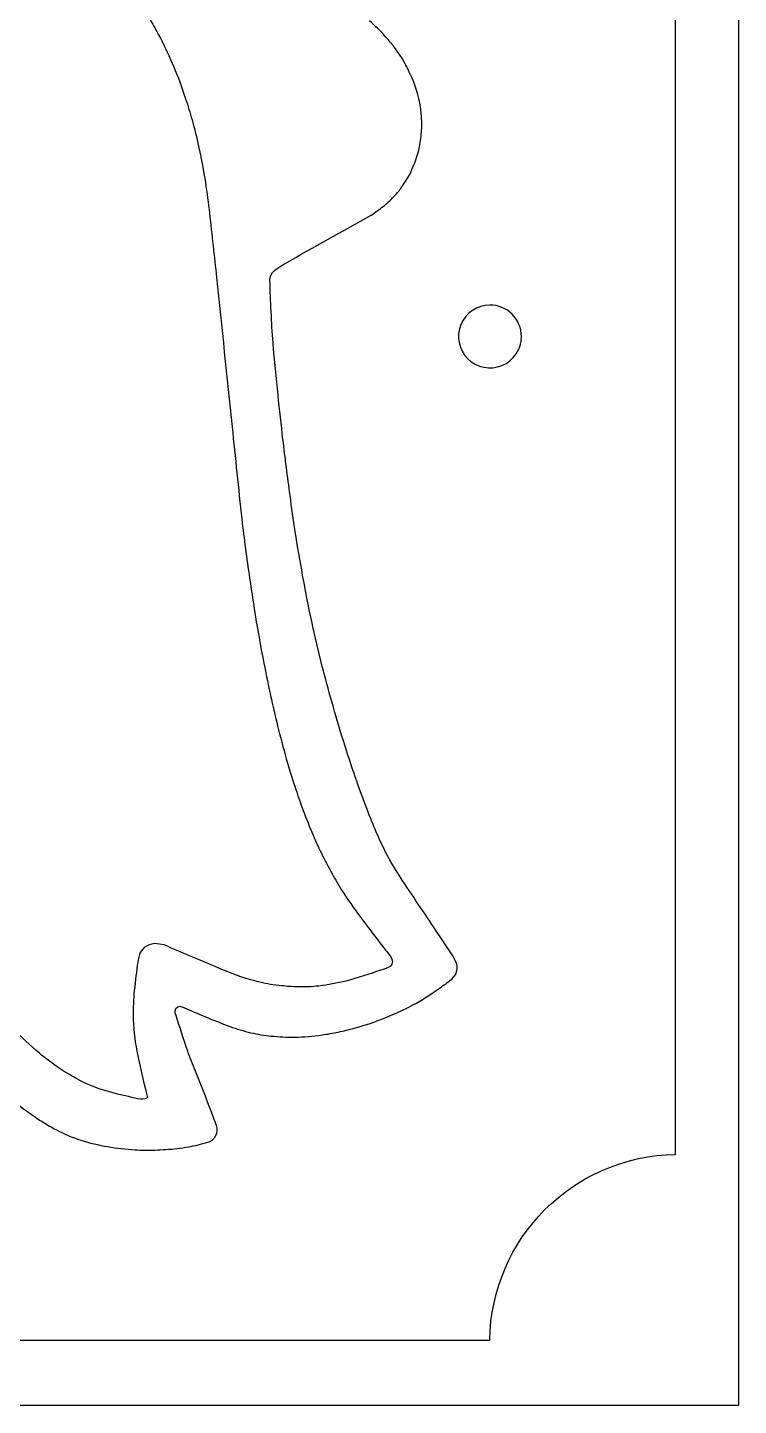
# Model space of a CAD drawing. Header units: millimetres. Extents: x 0 to 939, y 0 to 340.
# Drawn here: x 323.7 to 380.2, y 170 to 279.6 of the extents above; entities that cross this region are included whole.
import ezdxf

# ---------------------------------------------------------------- set-up
doc = ezdxf.new("R2010")
doc.units = ezdxf.units.MM
doc.layers.add('Ebene_1', color=7, linetype='CONTINUOUS')

msp = doc.modelspace()

# ---------------------------------------------------------------- linework, layer by layer
at = {"layer": 'Ebene_1', "color": 7}
for points in [[(0.199734, 339.8606), (380.199914, 339.8606), (380.199914, 170.01041), (0.199734, 170.01041)], [(360.43724, 257.53575)]]:
    msp.add_lwpolyline(points, close=True, dxfattribs=at)
for points in [[(375.19964, 189.9769), (375.19964, 319.670512)], [(20.37689, 175.2), (360.42276, 175.2)]]:
    msp.add_lwpolyline(points, dxfattribs=at)
for points in [[(333.08429, 280.759648), (333.33094, 280.371736), (333.56127, 279.97374), (333.79256, 279.57661)], [(333.79256, 279.57661), (334.18994, 278.85753), (334.55338, 278.12022), (334.89226, 277.3719)], [(352.11559, 278.904683), (351.72384, 279.347343), (351.29341, 279.753753), (350.85961, 280.154599)], [(353.6337, 276.840653), (353.20712, 277.582823), (352.69485, 278.274643), (352.11559, 278.904683)], [(334.89226, 277.3719), (335.25487, 276.58593), (335.59185, 275.78763), (335.88032, 274.97129)], [(354.1026, 275.893423), (353.96124, 276.216173), (353.80538, 276.532933), (353.6337, 276.840653)], [(354.90923, 273.287093), (354.77302, 274.190193), (354.48271, 275.064793), (354.1026, 275.893423)], [(335.88032, 274.97129), (336.03417, 274.55574), (336.17212, 274.13446), (336.30906, 273.71311)], [(336.30906, 273.71311), (336.48187, 273.16703), (336.65097, 272.61955), (336.80198, 272.06701)], [(355.00643, 272.169113), (354.99943, 272.543363), (354.96823, 272.917333), (354.90923, 273.287093)], [(336.80198, 272.06701), (336.98367, 271.399), (337.14041, 270.72447), (337.29523, 270.04985)], [(354.97613, 271.101013), (355.00893, 271.455983), (355.01603, 271.812863), (355.00643, 272.169113)], [(354.76841, 269.830563), (354.86311, 270.249273), (354.9325, 270.673953), (354.97613, 271.101013)], [(337.29523, 270.04985), (337.49267, 269.1339), (337.65332, 268.21046), (337.80573, 267.28611)], [(354.05843, 267.919963), (354.32759, 268.543623), (354.61763, 269.164903), (354.76841, 269.830563)], [(353.33665, 266.815043), (353.5906, 267.174423), (353.83211, 267.542543), (354.05843, 267.919963)], [(337.80573, 267.28611), (337.92503, 266.46899), (338.04381, 265.65162), (338.13181, 264.8304)], [(352.76625, 266.132053), (352.96888, 266.349443), (353.17716, 266.562633), (353.33665, 266.815043)], [(351.00179, 264.697313), (351.32636, 264.904823), (351.63508, 265.135293), (351.93685, 265.374433)], [(351.93685, 265.374433), (352.23919, 265.597013), (352.51559, 265.852763), (352.76625, 266.132053)], [(338.13181, 264.8304), (338.32881, 263.13215), (338.51217, 261.43238), (338.68925, 259.73195)], [(344.14838, 260.842783), (346.42463, 262.142193), (348.71901, 263.409473), (351.00179, 264.697313)], [(343.30927, 260.282143), (343.56845, 260.497873), (343.85946, 260.670623), (344.14838, 260.842783)], [(342.93539, 259.494183), (342.95369, 259.790513), (343.07017, 260.095073), (343.30927, 260.282143)], [(338.68925, 259.73195), (339.10855, 255.77053), (339.51461, 251.80773), (339.92838, 247.84573)], [(343.18711, 254.530673), (343.05921, 256.182603), (342.99421, 257.838583), (342.93539, 259.494183)], [(360.43724, 257.53575), (359.426084, 257.53575), (358.514494, 256.926645), (358.127541, 255.992459)], [(362.205007, 256.803517), (361.736166, 257.272358), (361.100281, 257.53575), (360.43724, 257.53575)], [(362.93724, 255.03575), (362.93724, 255.698791), (362.673848, 256.334676), (362.205007, 256.803517)], [(358.127541, 255.992459), (357.740589, 255.058273), (357.954478, 253.982978), (358.669473, 253.267983)], [(343.58753, 250.385523), (343.44532, 251.766383), (343.30498, 253.147483), (343.18711, 254.530673)], [(361.393949, 252.726051), (362.328135, 253.113004), (362.93724, 254.024594), (362.93724, 255.03575)], [(358.669473, 253.267983), (359.384468, 252.552988), (360.459763, 252.339099), (361.393949, 252.726051)], [(343.97653, 246.842573), (343.83265, 248.021963), (343.70556, 249.203293), (343.58753, 250.385523)], [(339.92838, 247.84573), (340.18319, 245.40269), (340.43498, 242.9593), (340.69168, 240.51648)], [(344.53885, 242.396913), (344.34058, 243.877403), (344.14884, 245.358813), (343.97653, 246.842573)], [(344.95316, 239.505833), (344.80886, 240.468613), (344.67316, 241.432693), (344.53885, 242.396913)], [(340.69168, 240.51648), (340.89294, 238.95096), (341.0851, 237.38413), (341.31627, 235.82266)], [(345.53893, 236.035493), (345.33422, 237.190643), (345.12453, 238.345133), (344.95316, 239.505833)], [(341.31627, 235.82266), (341.48985, 234.65057), (341.66611, 233.47879), (341.85484, 232.30906)], [(346.25869, 232.390583), (345.99162, 233.600003), (345.76095, 234.817113), (345.53893, 236.035493)], [(347.10502, 228.790773), (346.80354, 229.986043), (346.52909, 231.187963), (346.25869, 232.390583)], [(341.85484, 232.30906), (342.07777, 231.06194), (342.29087, 229.81281), (342.54899, 228.57233)], [(342.54899, 228.57233), (342.87468, 226.96128), (343.22612, 225.35518), (343.62562, 223.76072)], [(347.8528, 226.009253), (347.59285, 226.933513), (347.339, 227.859543), (347.10502, 228.790773)], [(348.92234, 222.438593), (348.53747, 223.620133), (348.1969, 224.815383), (347.8528, 226.009253)], [(343.62562, 223.76072), (343.84722, 222.87121), (344.08321, 221.98518), (344.33609, 221.10404)], [(349.83724, 219.672103), (349.51748, 220.589323), (349.21743, 221.513193), (348.92234, 222.438593)], [(344.33609, 221.10404), (344.54246, 220.40084), (344.75933, 219.70074), (344.99507, 219.00679)], [(350.66551, 217.418003), (350.37549, 218.164123), (350.1002, 218.916033), (349.83724, 219.672103)], [(344.99507, 219.00679), (345.17909, 218.44258), (345.38022, 217.88412), (345.58317, 217.32651)], [(345.58317, 217.32651), (345.82628, 216.66247), (346.10551, 216.01248), (346.3801, 215.36106)], [(351.39637, 215.610883), (351.14797, 216.211333), (350.89704, 216.810773), (350.66551, 217.418003)], [(346.3801, 215.36106), (346.8504, 214.26295), (347.3767, 213.18871), (347.9583, 212.14526)], [(352.10986, 214.083243), (351.86436, 214.588743), (351.61822, 215.094463), (351.39637, 215.610883)], [(353.46386, 211.784833), (352.98006, 212.531043), (352.50556, 213.285783), (352.10986, 214.083243)], [(347.9583, 212.14526), (348.23272, 211.65447), (348.53053, 211.17713), (348.8359, 210.70514)], [(356.37058, 207.449783), (355.40192, 208.894953), (354.43131, 210.338853), (353.46386, 211.784833)], [(348.8359, 210.70514), (349.28989, 210.00666), (349.78403, 209.33559), (350.27491, 208.6629)], [(350.27491, 208.6629), (350.80695, 207.95301), (351.34668, 207.24886), (351.88973, 206.54737)], [(357.62289, 205.513713), (357.23417, 206.177263), (356.79588, 206.809583), (356.37058, 207.449783)], [(332.94338, 206.42383), (332.76648, 206.27736), (332.63006, 206.08409), (332.55861, 205.86523)], [(333.76369, 206.74609), (333.46742, 206.71779), (333.17736, 206.60927), (332.94338, 206.42383)], [(334.53127, 206.63672), (334.27999, 206.69912), (334.02235, 206.73542), (333.76369, 206.74609)], [(338.57837, 204.9117), (337.22714, 205.48154), (335.88044, 206.06203), (334.53127, 206.63672)], [(351.88973, 206.54737), (352.11203, 206.26205), (352.33434, 205.97673), (352.55664, 205.69141)], [(332.38869, 205.03125), (332.28417, 204.26826), (332.19671, 203.50291), (332.12307, 202.73633)], [(332.55861, 205.86523), (332.47311, 205.59388), (332.44216, 205.30983), (332.38869, 205.03125)], [(352.51984, 204.9528), (352.30417, 204.76945), (352.01528, 204.71549), (351.75458, 204.62412)], [(352.55664, 205.69141), (352.70673, 205.47697), (352.73262, 205.13565), (352.51984, 204.9528)], [(357.80453, 204.611373), (357.85723, 204.919993), (357.79953, 205.252683), (357.62289, 205.513713)], [(341.32538, 203.88734), (340.38644, 204.16232), (339.47952, 204.53351), (338.57837, 204.9117)], [(342.13967, 203.67512), (341.86611, 203.73702), (341.59515, 203.81082), (341.32538, 203.88734)], [(351.75458, 204.62412), (350.83714, 204.32911), (349.91864, 204.03741), (349.00002, 203.74609)], [(356.42757, 203.203163), (356.75358, 203.437973), (357.08581, 203.665633), (357.39242, 203.925823)], [(357.39242, 203.925823), (357.59201, 204.107563), (357.7617, 204.339033), (357.80453, 204.611373)], [(343.84921, 203.38781), (343.27449, 203.45051), (342.70206, 203.54004), (342.13967, 203.67512)], [(345.1548, 203.29841), (344.71855, 203.30841), (344.28348, 203.34741), (343.84921, 203.38781)], [(346.83667, 203.36811), (346.27849, 203.30671), (345.71596, 203.29241), (345.1548, 203.29841)], [(349.00002, 203.74609), (348.28259, 203.60055), (347.56375, 203.45666), (346.83667, 203.36811)], [(354.30986, 201.867433), (355.04978, 202.255853), (355.7494, 202.716073), (356.42757, 203.203163)], [(332.12307, 202.73633), (332.08267, 202.05964), (332.05027, 201.38165), (332.06307, 200.70365)], [(335.4764, 201.023463), (335.36645, 201.248833), (335.34265, 201.593763), (335.60336, 201.724633)], [(335.60336, 201.724633), (335.82496, 201.838753), (336.04445, 201.663233), (336.24787, 201.589483)], [(352.72485, 201.102073), (353.26032, 201.342053), (353.79203, 201.591093), (354.30986, 201.867433)], [(332.06307, 200.70365), (332.10347, 199.73585), (332.22471, 198.77168), (332.42414, 197.82381)], [(336.3985, 198.178683), (336.07656, 199.122163), (335.77976, 200.073913), (335.4764, 201.023463)], [(336.24787, 201.589483), (336.84236, 201.335353), (337.4357, 201.078403), (338.03376, 200.832663)], [(338.03376, 200.832663), (338.60284, 200.596223), (339.17474, 200.366333), (339.75263, 200.152323)], [(349.64369, 200.016913), (350.69602, 200.300713), (351.72594, 200.666453), (352.72485, 201.102073)], [(324.60427, 198.0221), (323.8556, 198.64126), (323.1699, 199.33077), (322.46986, 200.00313)], [(339.75263, 200.152323), (340.29902, 199.957733), (340.85643, 199.795933), (341.41964, 199.657843)], [(341.41964, 199.657843), (341.95432, 199.534813), (342.49706, 199.448973), (343.04294, 199.394743)], [(344.90375, 199.305243), (345.63167, 199.325843), (346.3595, 199.376943), (347.08031, 199.482933)], [(347.08031, 199.482933), (347.50834, 199.535933), (347.93138, 199.622053), (348.35418, 199.705923)], [(348.35418, 199.705923), (348.78692, 199.796823), (349.21601, 199.904833), (349.64369, 200.016913)], [(343.04294, 199.394743), (343.66141, 199.339243), (344.28216, 199.286153), (344.90375, 199.305243)], [(326.02541, 196.94532), (325.53616, 197.28316), (325.05789, 197.63744), (324.60427, 198.0221)], [(332.42414, 197.82381), (332.61872, 196.85025), (332.8657, 195.88824), (333.09262, 194.92193)], [(337.01926, 196.590993), (336.81218, 197.120143), (336.60075, 197.647753), (336.3985, 198.178683)], [(327.31343, 196.13909), (326.87206, 196.38791), (326.44591, 196.66293), (326.02541, 196.94532)], [(338.2653, 193.411793), (337.86197, 194.476173), (337.43354, 195.530853), (337.01926, 196.590993)], [(329.42775, 195.16212), (328.69339, 195.41851), (327.98967, 195.75605), (327.31343, 196.13909)], [(332.44143, 194.39259), (331.4333, 194.63452), (330.42032, 194.86073), (329.42775, 195.16212)], [(321.54643, 194.924953), (322.34661, 194.341973), (323.14029, 193.749893), (323.9486, 193.178203)], [(333.19533, 194.49219), (332.97694, 194.34141), (332.69216, 194.3287), (332.44143, 194.39259)], [(333.09262, 194.92193), (333.12682, 194.77868), (333.16112, 194.63543), (333.19533, 194.49219)], [(323.9486, 193.178203), (324.26298, 192.955993), (324.57578, 192.731033), (324.90683, 192.533923)], [(338.67821, 192.274163), (338.55932, 192.659793), (338.40288, 193.032623), (338.2653, 193.411793)], [(324.90683, 192.533923), (325.23881, 192.331913), (325.5757, 192.137783), (325.91393, 191.946593)], [(325.91393, 191.946593), (326.55003, 191.612163), (327.2173, 191.338543), (327.90036, 191.116023)], [(338.64631, 191.474633), (338.76664, 191.722723), (338.77013, 192.016433), (338.67821, 192.274163)], [(327.90036, 191.116023), (328.59248, 190.886613), (329.30512, 190.723343), (330.02215, 190.593593)], [(336.4582, 190.580313), (336.97577, 190.671213), (337.49191, 190.780603), (337.9892, 190.952933)], [(337.9892, 190.952933), (338.26997, 191.022233), (338.51402, 191.218093), (338.64631, 191.474633)], [(330.02215, 190.593593), (330.74334, 190.470483), (331.47181, 190.391623), (332.2019, 190.346513)], [(332.2019, 190.346513), (332.72556, 190.315413), (333.25057, 190.304213), (333.77479, 190.327313)], [(333.77479, 190.327313), (334.36584, 190.349913), (334.95758, 190.375413), (335.54515, 190.446593)], [(335.54515, 190.446593), (335.8509, 190.480393), (336.15492, 190.529393), (336.4582, 190.580313)], [(360.42276, 175.2), (360.54254, 183.3109), (367.08873, 189.8571), (375.19964, 189.9769)]]:
    msp.add_open_spline(points, degree=3, dxfattribs=at)

doc.saveas('drawing.dxf')
